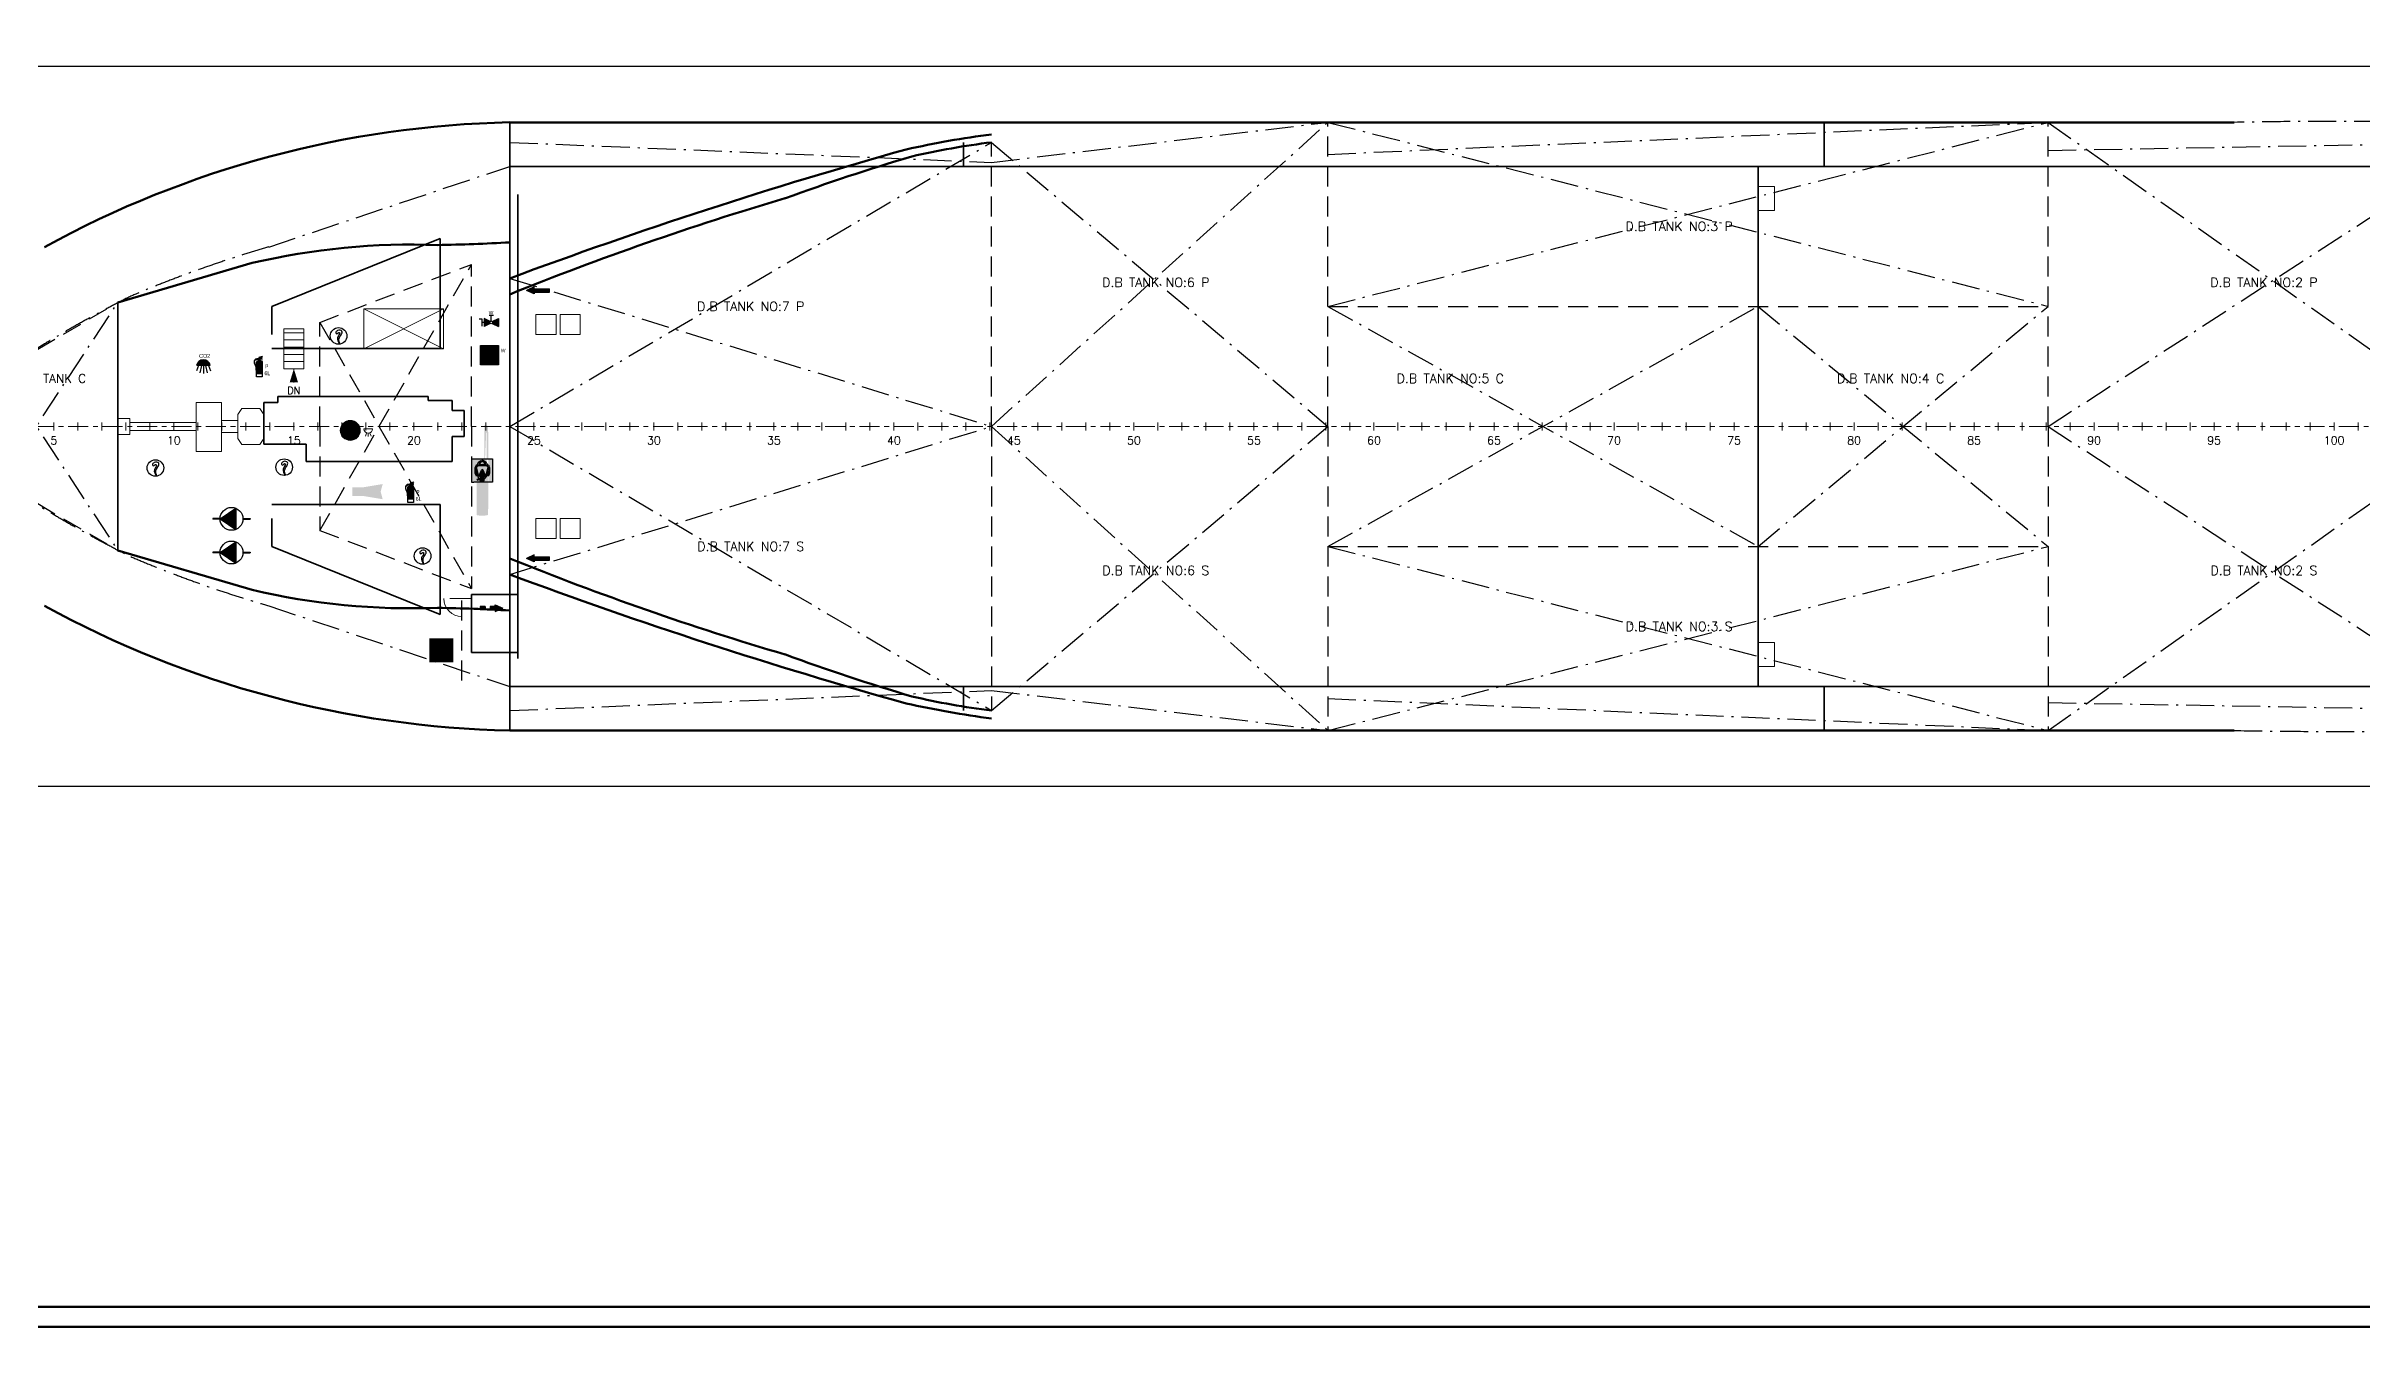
# Model space of a CAD drawing. Header units: millimetres. Extents: x -8500 to 134500, y -68500 to 34500.
# Drawn here: x 20812 to 78689, y -68500 to -36500 of the extents above; entities that cross this region are included whole.
import ezdxf
from ezdxf.enums import TextEntityAlignment as Align

# ---------------------------------------------------------------- set-up
doc = ezdxf.new("R2010")
doc.units = ezdxf.units.MM
for name, pattern in [('CENTER_S', [860, 500, -120, 120, -120]), ('DASHDOT_S', [1150, 700, -200, 50, -200]), ('DASHED_S', [750, 500, -250])]:
    doc.linetypes.add(name, pattern=pattern)
for name, color, linetype, lineweight in [('BORDER', 1, 'Continuous', 50), ('CENTER', 1, 'CENTER_S', 18), ('DASHDOT', 8, 'DASHDOT_S', 25), ('DASHED', 8, 'DASHED_S', 25), ('DETAIL', 9, 'Continuous', 13), ('DOOR', 4, 'Continuous', 18), ('FRAMES', 7, 'Continuous', 18), ('HULL', 7, 'Continuous', 50), ('STAIR', 6, 'Continuous', 18), ('STRUCT', 7, 'Continuous', 35), ('SYM-FF', 1, 'Continuous', 18), ('SYM-LSA', 3, 'Continuous', 18), ('TEXT', 7, 'Continuous', 18)]:
    doc.layers.add(name, color=color, linetype=linetype, lineweight=lineweight)
for name, color, linetype in [('dotted', 140, 'Continuous'), ('FIRE LINE', 1, 'Continuous'), ('HATCH', 1, 'Continuous'), ('INER2', 151, 'Continuous'), ('SYMBOL', 31, 'Continuous'), ('VENT', 210, 'Continuous')]:
    doc.layers.add(name, color=color, linetype=linetype)
doc.styles.add('ARIAL', font='arial.ttf')
doc.styles.add('ROMANS', font='romans.shx')
doc.styles.add('SHIP', font='arial.ttf')
picture_1 = doc.add_image_def('image8.png', size_in_pixel=(4875, 900))

# ---------------------------------------------------------------- blocks, each defined once
blk = doc.blocks.new('hyd')
at = {"layer": 'FIRE LINE'}
for color, points in [(1, [(1942.49, -4114.81), (1942.12, -4114.63), (1942.12, -4115.11), (1942.49, -4114.94, -0.219445), (1942.46, -4114.87, -0.219445)]), (80, [(1942.61, -4114.81, -0.219445), (1942.64, -4114.87, -0.219445), (1942.61, -4114.94), (1942.98, -4115.11), (1942.98, -4114.63)])]:
    blk.add_hatch(color=color, dxfattribs=at).paths.add_polyline_path(points)
at = {"layer": 'dotted', "color": 6}
for p, q in [((1941.82, -4114.65), (1941.99, -4114.65)), ((1941.99, -4114.65), (1941.99, -4115.1)), ((1942.12, -4114.63), (1942.12, -4115.11)), ((1942.49, -4114.81), (1942.12, -4114.63)), ((1942.42, -4114.43), (1942.69, -4114.43)), ((1942.55, -4114.78), (1942.55, -4114.43)), ((1942.61, -4114.81), (1942.98, -4114.63)), ((1942.98, -4114.63), (1942.98, -4115.11)), ((1942.11, -4114.87), (1941.99, -4114.87)), ((1942.49, -4114.94), (1942.12, -4115.11)), ((1942.61, -4114.94), (1942.98, -4115.11))]:
    blk.add_line(p, q, dxfattribs=at)
blk.add_circle((1942.55, -4114.87), 0.088, dxfattribs=at)
at = {"layer": 'dotted', "color": 6, "style": 'ARIAL'}
blk.add_text('W', height=0.212, dxfattribs=at).set_placement((1942.4, -4114.39))
blk = doc.blocks.new('FPR-WATER FIRE HYDRANT')
at = {"layer": 'VENT', "color": 2, "xscale": 0.45989954711139, "yscale": 0.45989954711139}
blk.add_blockref('hyd', (-893.308, 1892.371), dxfattribs=at)
blk = doc.blocks.new('box')
at = {"layer": 'VENT'}
h = blk.add_hatch(color=1, dxfattribs=at)
h.paths.add_polyline_path([(1943.16, -4115.6), (1942.09, -4115.6), (1942.09, -4116.56), (1943.16, -4116.56)])
h.paths.add_polyline_path([(1942.86, -4116.36, -0.360452), (1942.83, -4116.39), (1942.79, -4116.39), (1942.79, -4115.77), (1942.83, -4115.77, -0.374684), (1942.86, -4115.81), (1942.86, -4116.08), (1942.87, -4116.08, -1), (1942.94, -4116.08, -1), (1942.87, -4116.08), (1942.86, -4116.08)])
h.paths.add_polyline_path([(1942.73, -4116.27), (1942.73, -4115.86, -0.405451), (1942.79, -4115.86), (1942.79, -4116.27, -0.405451)])
h.paths.add_polyline_path([(1942.89, -4116.08, -1), (1942.93, -4116.08, -1)])
h.paths.add_polyline_path([(1942.73, -4116.27, -0.357785), (1942.66, -4116.27), (1942.66, -4115.86, -0.357785), (1942.73, -4115.86)])
h.paths.add_polyline_path([(1942.66, -4116.27, -0.357785), (1942.6, -4116.27), (1942.6, -4115.86, -0.357785), (1942.66, -4115.86)])
h.paths.add_polyline_path([(1942.59, -4116.27, -0.357785), (1942.53, -4116.27), (1942.53, -4115.86, -0.357785), (1942.59, -4115.86)])
h.paths.add_polyline_path([(1942.52, -4116.27, -0.357785), (1942.46, -4116.27), (1942.46, -4115.86, -0.357785), (1942.52, -4115.86)])
h.paths.add_polyline_path([(1942.45, -4116.47), (1942.39, -4116.47), (1942.39, -4115.86, -0.357785), (1942.45, -4115.86)])
h.paths.add_polyline_path([(1942.46, -4116.47), (1942.44, -4116.51), (1942.41, -4116.51), (1942.39, -4116.47)])
h.paths.add_polyline_path([(1942.39, -4116.39), (1942.35, -4116.39, -0.376553), (1942.32, -4116.35), (1942.32, -4115.81, -0.376553), (1942.35, -4115.77), (1942.39, -4115.77)])
blk.add_hatch(color=3, dxfattribs=at).paths.add_polyline_path([(1943.16, -4116.56), (1942.09, -4116.56), (1942.09, -4116.77), (1943.16, -4116.77)])
at = {"layer": 'dotted', "color": 6}
for p, q in [((1942.32, -4115.81), (1942.32, -4116.35)), ((1942.35, -4115.77), (1942.39, -4115.77)), ((1942.39, -4115.77), (1942.39, -4116.39)), ((1942.39, -4116.47), (1942.39, -4115.86)), ((1942.45, -4115.86), (1942.45, -4116.47)), ((1942.46, -4116.27), (1942.46, -4115.86)), ((1942.52, -4115.86), (1942.52, -4116.27)), ((1942.53, -4116.27), (1942.53, -4115.86)), ((1942.59, -4115.86), (1942.59, -4116.27)), ((1942.6, -4116.27), (1942.6, -4115.86)), ((1942.66, -4115.86), (1942.66, -4116.27)), ((1942.66, -4116.27), (1942.66, -4115.86)), ((1942.73, -4115.86), (1942.73, -4116.27)), ((1942.73, -4116.27), (1942.73, -4115.86)), ((1942.79, -4115.77), (1942.79, -4116.39)), ((1942.79, -4115.77), (1942.83, -4115.77)), ((1942.79, -4115.86), (1942.79, -4116.27)), ((1942.86, -4115.81), (1942.86, -4116.36)), ((1942.91, -4116.12), (1942.91, -4116.05)), ((1942.35, -4116.39), (1942.39, -4116.39)), ((1942.39, -4116.47), (1942.46, -4116.47)), ((1942.41, -4116.51), (1942.39, -4116.47)), ((1942.39, -4116.47), (1942.45, -4116.47)), ((1942.41, -4116.51), (1942.44, -4116.51)), ((1942.44, -4116.51), (1942.46, -4116.47)), ((1942.79, -4116.39), (1942.83, -4116.39)), ((1942.86, -4116.08), (1942.94, -4116.08))]:
    blk.add_line(p, q, dxfattribs=at)
for points in [[(1942.09, -4115.6), (1943.16, -4115.6), (1943.16, -4116.77), (1942.09, -4116.77)], [(1942.09, -4116.56), (1943.16, -4116.56), (1943.16, -4116.56), (1942.09, -4116.56)]]:
    blk.add_lwpolyline(points, close=True, dxfattribs=at)
for radius in [0.0356, 0.0187]:
    blk.add_circle((1942.91, -4116.08), radius, dxfattribs=at)
for centre, radius, start, end in [((1942.36, -4115.81), 0.0379, 95.977, 178.5131), ((1942.42, -4115.9), 0.0483, 50.6271, 129.3729), ((1942.49, -4115.9), 0.0483, 50.6271, 129.3729), ((1942.56, -4115.9), 0.0483, 50.6271, 129.3729), ((1942.63, -4115.9), 0.0483, 50.6271, 129.3729), ((1942.7, -4115.9), 0.0483, 50.6271, 129.3729), ((1942.76, -4115.89), 0.0393, 45.8464, 134.1536), ((1942.82, -4115.81), 0.0379, 1.4869, 84.023), ((1942.36, -4116.35), 0.0379, 181.4869, 264.023), ((1942.49, -4116.23), 0.0483, 230.6271, 309.3729), ((1942.56, -4116.23), 0.0483, 230.6271, 309.3729), ((1942.63, -4116.23), 0.0483, 230.6271, 309.3729), ((1942.7, -4116.23), 0.0483, 230.6271, 309.3729), ((1942.76, -4116.24), 0.0393, 225.8464, 314.1536), ((1942.82, -4116.35), 0.0379, 275.977, 358.5131)]:
    blk.add_arc(centre, radius, start, end, dxfattribs=at)
at = {"layer": 'dotted', "color": 6, "style": 'ARIAL'}
blk.add_text('W', height=0.212, dxfattribs=at).set_placement((1943.31, -4116.01))
blk = doc.blocks.new('FPR-FIRE BOX HOSE WITH NOZZLES')
at = {"layer": 'VENT', "color": 2, "xscale": 0.45989954711139, "yscale": 0.45989954711139}
blk.add_blockref('box', (-893.447, 1893.031), dxfattribs=at)
blk = doc.blocks.new('C0')
at = {"layer": 'HATCH'}
blk.add_hatch(color=253, dxfattribs=at).paths.add_polyline_path([(1941.97, -4087.55), (1942.78, -4087.55, 0.842142)])
at = {"layer": 'dotted', "color": 6}
for p, q in [((1942.07, -4087.55), (1941.96, -4087.87)), ((1942.78, -4087.55), (1941.97, -4087.55)), ((1942.25, -4087.55), (1942.15, -4088)), ((1942.37, -4087.55), (1942.37, -4088.03)), ((1942.5, -4087.55), (1942.6, -4088)), ((1942.68, -4087.55), (1942.79, -4087.87))]:
    blk.add_line(p, q, dxfattribs=at)
blk.add_arc((1942.37, -4087.62), 0.414, 9.7957, 170.2043, dxfattribs=at)
at = {"layer": 'dotted', "color": 6, "style": 'ARIAL'}
blk.add_text('CO2', height=0.233, dxfattribs=at).set_placement((1942.11, -4087.09))
blk = doc.blocks.new('FPR-SPACE PROTECTED BY CO2')
at = {"layer": 'VENT', "color": 6, "xscale": 0.45989954711139, "yscale": 0.45989954711139}
blk.add_blockref('C0', (-893.297, 1879.866), dxfattribs=at)
blk = doc.blocks.new('POW 6KG')
at = {"layer": 'SYMBOL'}
h = blk.add_hatch(color=1, dxfattribs=at)
edge = h.paths.add_edge_path()
edge.add_line((-2247.28, -963.92), (-2247.63, -963.92))
edge.add_line((-2247.63, -963.92), (-2247.63, -964.08))
edge.add_arc((-2248.47, -964.17), 0.837, 353.7735, 366.2265, ccw=False)
edge.add_line((-2247.63, -964.26), (-2247.63, -964.48))
edge.add_line((-2247.63, -964.48), (-2247.28, -964.48))
edge.add_line((-2247.28, -964.48), (-2247.28, -963.92))
h.paths.add_polyline_path([(-2247.28, -964.7), (-2247.63, -964.7)])
edge = h.paths.add_edge_path()
edge.add_arc((-2247.46, -963.86), 0.175, 90, 172.15)
edge.add_line((-2247.63, -963.84), (-2247.29, -963.84))
edge.add_arc((-2247.46, -963.86), 0.175, 7.85, 90)
h = blk.add_hatch(color=256, dxfattribs=at)
edge = h.paths.add_edge_path()
edge.add_line((-2247.42, -963.62), (-2247.3, -963.63))
edge.add_line((-2247.3, -963.63), (-2247.3, -963.62))
edge.add_line((-2247.3, -963.62), (-2247.42, -963.6))
edge.add_line((-2247.42, -963.6), (-2247.42, -963.56))
edge.add_line((-2247.42, -963.56), (-2247.28, -963.51))
edge.add_line((-2247.28, -963.51), (-2247.29, -963.48))
edge.add_line((-2247.29, -963.48), (-2247.5, -963.53))
edge.add_line((-2247.5, -963.53), (-2247.5, -963.61))
at = {"layer": 'dotted', "color": 6}
for points in [[(-2247.67, -964.3), (-2247.64, -964.3)], [(-2247.29, -963.92), (-2247.64, -963.92)], [(-2247.64, -964.48), (-2247.29, -964.48)], [(-2247.63, -963.84), (-2247.29, -963.84)], [(-2247.29, -963.48), (-2247.5, -963.53)], [(-2247.5, -963.53), (-2247.5, -963.61)], [(-2247.5, -963.64), (-2247.5, -963.69)], [(-2247.42, -963.56), (-2247.28, -963.51)], [(-2247.42, -963.59), (-2247.42, -963.56)], [(-2247.3, -963.62), (-2247.42, -963.59)], [(-2247.42, -963.62), (-2247.3, -963.63)], [(-2247.42, -963.69), (-2247.42, -963.62)], [(-2247.3, -963.63), (-2247.3, -963.62)], [(-2247.28, -963.51), (-2247.29, -963.48)]]:
    blk.add_lwpolyline(points, dxfattribs=at)
blk.add_lwpolyline([(-2247.29, -964.69), (-2247.64, -964.69), (-2247.64, -963.86, -0.414214), (-2247.46, -963.69), (-2247.46, -963.69, -0.414214), (-2247.29, -963.86)], format="xyb", close=True, dxfattribs=at)
blk.add_lwpolyline([(-2247.5, -963.69, -0.106872), (-2247.42, -963.69)], format="xyb", dxfattribs=at)
for points, knots in [([(-2247.5, -963.61), (-2247.51, -963.61), (-2247.53, -963.61), (-2247.57, -963.61), (-2247.6, -963.61), (-2247.65, -963.62), (-2247.68, -963.62), (-2247.71, -963.65), (-2247.72, -963.66), (-2247.74, -963.68), (-2247.75, -963.69), (-2247.77, -963.72), (-2247.78, -963.74), (-2247.78, -963.78), (-2247.78, -963.8), (-2247.78, -963.85), (-2247.77, -963.88), (-2247.75, -963.93), (-2247.74, -963.95), (-2247.72, -963.99), (-2247.71, -964), (-2247.7, -964.04), (-2247.69, -964.06), (-2247.68, -964.1), (-2247.68, -964.12), (-2247.67, -964.18), (-2247.67, -964.22), (-2247.67, -964.28), (-2247.67, -964.29), (-2247.67, -964.3)], [0.027104, 0.027104, 0.027104, 0.027104, 0.680846, 0.680846, 2.042538, 2.042538, 3.40423, 3.40423, 4.126415, 4.126415, 4.848601, 4.848601, 5.718136, 5.718136, 6.587672, 6.587672, 8.218711, 8.218711, 9.364028, 9.364028, 10.509345, 10.509345, 11.716642, 11.716642, 12.923939, 12.923939, 15.338534, 15.338534, 15.957922, 15.957922, 15.957922, 15.957922]), ([(-2247.64, -964.3), (-2247.64, -964.22), (-2247.64, -964.09), (-2247.72, -963.93), (-2247.78, -963.79), (-2247.69, -963.63), (-2247.57, -963.63), (-2247.5, -963.64)], [0, 0, 0, 0, 297.944458, 438.105277, 661.865253, 788.691466, 1028.865984, 1028.865984, 1028.865984, 1028.865984])]:
    blk.add_open_spline(points, degree=3, knots=knots, dxfattribs=at)
at = {"layer": 'dotted', "color": 6, "style": 'ARIAL'}
for s, p in [('6L', (-2247.16, -964.59)), ('p', (-2247.11, -964.11))]:
    blk.add_text(s, height=0.226, dxfattribs=at).set_placement(p)
blk = doc.blocks.new('FPR-FIRE EXTINGUISHER (POWDER)')
at = {"layer": 'dotted', "color": 51, "xscale": 0.45989954711139, "yscale": 0.45989954711139}
blk.add_blockref('POW 6KG', (1033.573, 443.384), dxfattribs=at)
blk = doc.blocks.new('SM')
at = {"layer": 'dotted', "color": 6}
blk.add_circle((1942.53, -4084.51), 0.497, dxfattribs=at)
blk.add_spline([(1942.62, -4085), (1942.56, -4084.66), (1942.68, -4084.44), (1942.73, -4084.23), (1942.62, -4084.16), (1942.46, -4084.19), (1942.36, -4084.32), (1942.41, -4084.38), (1942.5, -4084.32), (1942.58, -4084.3), (1942.58, -4084.38), (1942.47, -4084.62), (1942.59, -4085.01)], degree=3, dxfattribs=at)
blk = doc.blocks.new('FPR-SMOKE DETECTOR')
at = {"layer": 'VENT', "color": 6, "xscale": 0.45989954711139, "yscale": 0.45989954711139}
blk.add_blockref('SM', (-893.37, 1878.466), dxfattribs=at)
blk = doc.blocks.new('AUTO_FIRE_ALARM_SPACE')
at = {"true_color": 0xe1232d}
h = blk.add_hatch(color=7, dxfattribs=at)
h.dxf.hatch_style = 1
h.paths.add_polyline_path([(130, 0), (128, 33), (121, 65), (111, 96), (97, 125), (78, 152), (57, 177), (32, 198), (5, 217), (-24, 231), (-55, 241), (-87, 248), (-120, 250), (-153, 248), (-185, 241), (-216, 231), (-245, 217), (-272, 198), (-297, 177), (-318, 152), (-337, 125), (-351, 96), (-361, 65), (-368, 33), (-370, 0), (-368, -33), (-361, -65), (-351, -96), (-337, -125), (-318, -152), (-297, -177), (-272, -198), (-245, -217), (-216, -231), (-185, -241), (-153, -248), (-120, -250), (-87, -248), (-55, -241), (-24, -231), (5, -217), (32, -198), (57, -177), (78, -152), (97, -125), (111, -96), (121, -65), (128, -33)])
for p, q in [((220, 40), (440, 40)), ((290, -70), (260, -140)), ((330, -70), (330, -150)), ((370, -70), (400, -140))]:
    blk.add_line(p, q)
blk.add_circle((-120, 0), 250)
blk.add_arc((330, 40), 110, 180, 360)
at = {"style": 'SHIP'}
blk.add_text('FD', height=250, dxfattribs=at).set_placement((-120, 0), align=Align.MIDDLE_CENTER)
blk = doc.blocks.new('FP')
at = {"layer": 'HATCH'}
blk.add_hatch(color=256, dxfattribs=at).paths.add_polyline_path([(-2247.18, -968.69), (-2247.18, -969.97), (-2248.12, -969.33)])
h = blk.add_hatch(color=256, dxfattribs=at)
h.paths.add_polyline_path([(-2248.55, -969.31), (-2248.12, -969.31, 0.008016), (-2248.12, -969.33, 0.008016), (-2248.12, -969.35), (-2248.55, -969.35)])
h.paths.add_polyline_path([(-2246.75, -969.31), (-2246.32, -969.31), (-2246.32, -969.35), (-2246.75, -969.35, 0.008016), (-2246.75, -969.33, 0.008016)])
at = {"layer": 'dotted', "color": 6}
for p, q in [((-2248.12, -969.33), (-2247.18, -968.69)), ((-2247.18, -968.69), (-2247.18, -969.97)), ((-2248.12, -969.31), (-2248.55, -969.31)), ((-2248.55, -969.31), (-2248.55, -969.35)), ((-2248.12, -969.35), (-2248.55, -969.35)), ((-2248.12, -969.33), (-2247.18, -969.97)), ((-2246.75, -969.31), (-2246.32, -969.31)), ((-2246.75, -969.35), (-2246.32, -969.35))]:
    blk.add_line(p, q, dxfattribs=at)
blk.add_circle((-2247.43, -969.33), 0.687, dxfattribs=at)
at = {"layer": 'SYMBOL'}
blk.add_line((-2246.32, -969.31), (-2246.32, -969.35), dxfattribs=at)
blk = doc.blocks.new('FPR-MAIN FIRE PUMP')
at = {"layer": 'dotted', "color": 51, "xscale": 0.45989954711139, "yscale": 0.45989954711139}
blk.add_blockref('FP', (1033.594, 445.794), dxfattribs=at)
blk = doc.blocks.new('FIRE_ALARM_HORN')
at = {"true_color": 0xe1232d}
h = blk.add_hatch(color=7, dxfattribs=at)
h.dxf.hatch_style = 1
h.paths.add_polyline_path([(-380, -110), (-380, 110), (-100, 110), (380, 190), (330, 0), (380, -190), (-100, -110)])
blk = doc.blocks.new('MANUAL_CALL_POINT')
at = {"true_color": 0xe1232d}
h = blk.add_hatch(color=7, dxfattribs=at)
h.dxf.hatch_style = 1
h.paths.add_polyline_path([(-300, -300), (300, -300), (300, 300), (-300, 300)])
blk.add_line((0, 160), (0, -160))
blk.add_lwpolyline([(-90, -40), (90, -40), (90, 160), (-90, 160)], close=True)
blk = doc.blocks.new('SEG')
at = {"layer": 'INER2'}
h = blk.add_hatch(color=80, dxfattribs=at)
h.paths.add_polyline_path([(-2246.77, -924.43), (-2247.23, -924.23), (-2247.23, -924.33), (-2247.54, -924.33), (-2247.54, -924.53), (-2247.23, -924.53), (-2247.23, -924.64)])
h.paths.add_polyline_path([(-2248.14, -924.33), (-2248.14, -924.53), (-2247.83, -924.53), (-2247.83, -924.33)])
at = {"layer": 'dotted', "color": 6}
for p, q in [((-2248.14, -924.33), (-2248.14, -924.53)), ((-2247.83, -924.33), (-2248.14, -924.33)), ((-2247.83, -924.53), (-2248.14, -924.53)), ((-2247.83, -924.33), (-2247.83, -924.53)), ((-2247.23, -924.33), (-2247.54, -924.33)), ((-2247.54, -924.33), (-2247.54, -924.53)), ((-2247.23, -924.53), (-2247.54, -924.53)), ((-2247.23, -924.33), (-2247.23, -924.23)), ((-2247.23, -924.23), (-2246.77, -924.43)), ((-2247.23, -924.64), (-2246.77, -924.43)), ((-2247.23, -924.53), (-2247.23, -924.64))]:
    blk.add_line(p, q, dxfattribs=at)
blk = doc.blocks.new('FPR-SECONDARY MEANS OR ESCAPE')
at = {"layer": 'dotted', "color": 3, "xscale": 0.45989954711139, "yscale": 0.45989954711139}
blk.add_blockref('SEG', (1033.606, 425.146), dxfattribs=at)
blk = doc.blocks.new('EEB DEVICE')
h = blk.add_hatch(color=102)
h.paths.add_polyline_path([(-2246.73, -957.21), (-2247.99, -957.21), (-2247.99, -958.61), (-2247.85, -958.61), (-2246.87, -958.61), (-2246.73, -958.61)])
edge = h.paths.add_edge_path()
edge.add_arc((-2247.34, -959.09), 1.53, 282.7974, 283.439, ccw=False)
edge.add_arc((-2246.99, -957.66), 0.0636, 283.439, 336.9608, ccw=False)
edge.add_arc((-2247.58, -957.91), 0.701, 336.9608, 360, ccw=False)
edge.add_arc((-2247.58, -957.91), 0.701, 360, 383.0392, ccw=False)
edge.add_arc((-2246.99, -958.16), 0.0636, 23.0392, 76.561, ccw=False)
edge.add_arc((-2247.34, -956.73), 1.53, 76.561, 80.3432, ccw=False)
edge.add_arc((-2247.56, -958.02), 0.525, 24.4443, 51.1224, ccw=False)
edge.add_arc((-2247.24, -958.41), 0.0228, 51.1224, 129.7385, ccw=False)
at = {"layer": 'SYMBOL'}
h = blk.add_hatch(color=256, dxfattribs=at)
edge = h.paths.add_edge_path()
edge.add_arc((-2247.34, -956.73), 1.53, 80.3432, 85.3109, ccw=False)
edge.add_line((-2247.21, -958.26), (-2247.22, -958.3))
h = blk.add_hatch(color=256, dxfattribs=at)
h.paths.add_polyline_path([(-2247.5, -958.18, 0.028926), (-2247.34, -958.19, 0.028926), (-2247.17, -958.18), (-2247.29, -957.89, 0.666938), (-2247.38, -957.89)])
h.paths.add_polyline_path([(-2247.68, -957.7, 0.084667), (-2247.72, -957.91, 0.098986), (-2247.67, -958.15, 0.017455), (-2247.57, -958.17)])
h.paths.add_polyline_path([(-2246.95, -957.91, 0.084667), (-2246.99, -957.7), (-2247.1, -958.17, 0.017455), (-2247, -958.15, 0.098986)])
h = blk.add_hatch(color=256, dxfattribs=at)
edge = h.paths.add_edge_path()
edge.add_arc((-2247.67, -957.91), 0.745, 24.9546, 41.0689)
edge.add_arc((-2247.34, -957.61), 0.296, 40.2148, 72.7798)
edge.add_arc((-2247.25, -957.34), 0.0161, 72.7798, 239.3661)
edge.add_arc((-2247.38, -957.56), 0.235, 300.6339, 346.1202, ccw=False)
edge.add_arc((-2247.18, -957.51), 0.0236, 346.1202, 523.1967, ccw=False)
edge.add_arc((-2247.42, -957.58), 0.235, 16.8033, 57.7271)
edge.add_arc((-2247.28, -957.35), 0.0407, 122.2729, 180, ccw=False)
edge.add_line((-2247.32, -957.35), (-2247.32, -957.27))
edge.add_arc((-2247.33, -957.27), 0.0114, 0, 90)
edge.add_line((-2247.33, -957.26), (-2247.34, -957.26))
edge.add_arc((-2247.34, -957.27), 0.0114, 90, 180)
edge.add_line((-2247.35, -957.27), (-2247.35, -957.35))
edge.add_arc((-2247.4, -957.35), 0.0407, 360, 417.7271, ccw=False)
edge.add_arc((-2247.25, -957.58), 0.235, 122.2729, 163.1967)
edge.add_arc((-2247.5, -957.51), 0.0236, 16.8033, 193.8798, ccw=False)
edge.add_arc((-2247.29, -957.56), 0.235, 193.8798, 239.3661, ccw=False)
edge.add_arc((-2247.42, -957.34), 0.0161, 300.6339, 467.2202)
edge.add_arc((-2247.34, -957.61), 0.296, 107.2202, 139.7852)
edge.add_arc((-2247, -957.91), 0.745, 138.9311, 155.0454)
edge.add_arc((-2247.34, -959.09), 1.53, 257.2026, 270, ccw=False)
edge.add_arc((-2247.34, -959.09), 1.53, 270, 282.7974, ccw=False)
at = {"layer": 'dotted', "color": 6}
for p, q in [((-2247.99, -957.21), (-2246.73, -957.21)), ((-2247.99, -957.21), (-2247.99, -958.61)), ((-2247.57, -958.17), (-2247.68, -957.7)), ((-2247.35, -957.27), (-2247.35, -957.35)), ((-2247.34, -957.26), (-2247.33, -957.26)), ((-2247.32, -957.27), (-2247.32, -957.35)), ((-2247.1, -958.17), (-2246.99, -957.7)), ((-2246.73, -957.21), (-2246.73, -958.61)), ((-2247.99, -958.61), (-2247.85, -958.61)), ((-2246.87, -958.61), (-2247.85, -958.61)), ((-2247.5, -958.18), (-2247.38, -957.89)), ((-2247.47, -958.29), (-2247.47, -958.26)), ((-2247.47, -958.32), (-2247.47, -958.31)), ((-2247.47, -958.37), (-2247.47, -958.36)), ((-2247.47, -958.41), (-2247.47, -958.4)), ((-2247.17, -958.18), (-2247.29, -957.89)), ((-2247.23, -958.37), (-2247.22, -958.36)), ((-2247.23, -958.41), (-2247.23, -958.41)), ((-2247.22, -958.3), (-2247.21, -958.26)), ((-2247.22, -958.33), (-2247.22, -958.32)), ((-2246.73, -958.61), (-2246.87, -958.61))]:
    blk.add_line(p, q, dxfattribs=at)
for points in [[(-2247.73, -958.18, 0.237873), (-2247.69, -958.22, 0.058706), (-2247.33, -958.26, 0.058706), (-2246.98, -958.22, 0.237873), (-2246.93, -958.18, 0.100868), (-2246.88, -957.91, 0.100868), (-2246.93, -957.64, 0.237873), (-2246.98, -957.6, 0.058706), (-2247.33, -957.56, 0.058706), (-2247.69, -957.6, 0.237873), (-2247.73, -957.64, 0.100868), (-2247.79, -957.91, 0.100868)], [(-2247.67, -958.15, 0.0579), (-2247.33, -958.19, 0.0579), (-2247, -958.15, 0.098986), (-2246.95, -957.91, 0.098986), (-2247, -957.67, 0.0579), (-2247.33, -957.63, 0.0579), (-2247.67, -957.67, 0.098986), (-2247.72, -957.91, 0.098986)]]:
    blk.add_lwpolyline(points, format="xyb", close=True, dxfattribs=at)
for centre, radius, start, end in [((-2247, -957.91), 0.745, 138.9311, 155.0454), ((-2247.33, -957.61), 0.296, 107.2202, 139.7852), ((-2247.29, -957.56), 0.235, 120.6339, 166.1202), ((-2247.49, -957.51), 0.0236, 166.1202, 343.1967), ((-2247.25, -957.58), 0.235, 122.2729, 163.1967), ((-2247.42, -957.34), 0.0161, 300.6339, 107.2202), ((-2247.33, -957.91), 0.0506, 22.5984, 157.4016), ((-2247.39, -957.35), 0.0407, 302.2729, 0), ((-2247.34, -957.27), 0.0114, 90, 180), ((-2247.33, -957.27), 0.0114, 0, 90), ((-2247.27, -957.35), 0.0407, 180, 237.7271), ((-2247.42, -957.58), 0.235, 16.8033, 57.7271), ((-2247.25, -957.34), 0.0161, 72.7798, 239.3661), ((-2247.38, -957.56), 0.235, 13.8798, 59.3661), ((-2247.33, -957.61), 0.296, 40.2148, 72.7798), ((-2247.17, -957.51), 0.0236, 196.8033, 13.8798), ((-2247.67, -957.91), 0.745, 24.9546, 41.0689), ((-2247.63, -958.46), 0.0245, 131.4019, 303.6254), ((-2247.58, -958.62), 0.185, 80.8751, 110.2386), ((-2247.64, -958.45), 0.00886, 110.2386, 131.4019), ((-2246.91, -957.91), 0.787, 204.5094, 218.6737), ((-2247.51, -958.72), 0.252, 88.654, 113.1759), ((-2247.54, -958.41), 0.022, 260.8751, 38.6737), ((-2247.51, -958.4), 0.0639, 268.654, 318.3835), ((-2247.46, -958.31), 0.00504, 113.8279, 180.4862), ((-2247.46, -958.32), 0.00504, 180.4862, 294.7687), ((-2247.46, -958.36), 0.00504, 118.6274, 180.4862), ((-2247.46, -958.37), 0.00504, 180.4862, 300.1175), ((-2247.46, -958.4), 0.00504, 126.7251, 180.4862), ((-2247.46, -958.41), 0.00504, 180.4862, 309.4368), ((-2247.24, -958.42), 0.0228, 230.2615, 308.8776), ((-2247.24, -958.41), 0.00642, 230.1003, 352.2772), ((-2247.55, -958.02), 0.525, 308.8776, 335.5557), ((-2247.23, -958.33), 0.00504, 241.5522, 0), ((-2247.23, -958.36), 0.00504, 352.2772, 58.4878), ((-2247.23, -958.37), 0.00504, 237.2063, 352.2772), ((-2247.24, -958.41), 0.00504, 352.2772, 51.5145), ((-2247.23, -958.32), 0.00504, 0, 62.5298)]:
    blk.add_arc(centre, radius, start, end, dxfattribs=at)
blk.add_ellipse((-2247.35, -958.5), major_axis=(0.0818, 0), ratio=0.603752, dxfattribs=at)
for points, knots in [([(-2247.22, -958.3), (-2247.24, -958.28), (-2247.27, -958.28), (-2247.34, -958.27), (-2247.37, -958.27), (-2247.43, -958.28), (-2247.45, -958.28), (-2247.47, -958.29)], [7.148644, 7.148644, 7.148644, 7.148644, 7.583437, 7.583437, 8.173653, 8.173653, 8.461241, 8.461241, 8.461241, 8.461241]), ([(-2247.22, -958.32), (-2247.25, -958.3), (-2247.28, -958.29), (-2247.35, -958.28), (-2247.39, -958.29), (-2247.44, -958.3), (-2247.45, -958.3), (-2247.47, -958.31)], [7.146617, 7.146617, 7.146617, 7.146617, 7.643057, 7.643057, 8.27089, 8.27089, 8.485175, 8.485175, 8.485175, 8.485175]), ([(-2247.23, -958.36), (-2247.23, -958.36), (-2247.23, -958.36), (-2247.27, -958.34), (-2247.3, -958.33), (-2247.38, -958.32), (-2247.42, -958.33), (-2247.46, -958.35), (-2247.46, -958.35), (-2247.47, -958.35)], [7.053159, 7.053159, 7.053159, 7.053159, 7.073403, 7.073403, 7.78673, 7.78673, 8.500057, 8.500057, 8.587709, 8.587709, 8.587709, 8.587709]), ([(-2247.23, -958.4), (-2247.24, -958.39), (-2247.25, -958.39), (-2247.28, -958.37), (-2247.31, -958.37), (-2247.36, -958.36), (-2247.38, -958.36), (-2247.43, -958.38), (-2247.45, -958.38), (-2247.47, -958.4)], [6.93153, 6.93153, 6.93153, 6.93153, 7.164429, 7.164429, 7.705806, 7.705806, 8.247183, 8.247183, 8.740097, 8.740097, 8.740097, 8.740097]), ([(-2247.23, -958.34), (-2247.26, -958.32), (-2247.3, -958.31), (-2247.37, -958.3), (-2247.4, -958.31), (-2247.45, -958.32), (-2247.45, -958.33), (-2247.46, -958.33)], [7.123347, 7.123347, 7.123347, 7.123347, 7.712327, 7.712327, 8.383343, 8.383343, 8.507126, 8.507126, 8.507126, 8.507126]), ([(-2247.23, -958.38), (-2247.24, -958.37), (-2247.24, -958.37), (-2247.28, -958.35), (-2247.32, -958.34), (-2247.39, -958.34), (-2247.42, -958.35), (-2247.46, -958.37), (-2247.46, -958.37), (-2247.46, -958.37)], [7.029225, 7.029225, 7.029225, 7.029225, 7.115525, 7.115525, 7.847612, 7.847612, 8.579699, 8.579699, 8.618124, 8.618124, 8.618124, 8.618124]), ([(-2247.24, -958.42), (-2247.25, -958.41), (-2247.27, -958.4), (-2247.3, -958.39), (-2247.33, -958.38), (-2247.38, -958.38), (-2247.4, -958.39), (-2247.44, -958.4), (-2247.45, -958.41), (-2247.46, -958.42)], [6.909782, 6.909782, 6.909782, 6.909782, 7.254871, 7.254871, 7.870801, 7.870801, 8.486731, 8.486731, 8.789435, 8.789435, 8.789435, 8.789435]), ([(-2247.25, -958.43), (-2247.26, -958.42), (-2247.28, -958.42), (-2247.31, -958.4), (-2247.33, -958.4), (-2247.38, -958.4), (-2247.4, -958.41), (-2247.44, -958.42), (-2247.45, -958.43), (-2247.46, -958.44)], [6.913286, 6.913286, 6.913286, 6.913286, 7.277458, 7.277458, 7.904956, 7.904956, 8.543937, 8.543937, 8.927274, 8.927274, 8.927274, 8.927274]), ([(-2247.24, -958.5), (-2247.24, -958.49), (-2247.24, -958.47), (-2247.26, -958.45), (-2247.27, -958.45), (-2247.3, -958.43), (-2247.33, -958.42), (-2247.39, -958.42), (-2247.42, -958.43), (-2247.45, -958.46), (-2247.46, -958.47), (-2247.46, -958.51), (-2247.46, -958.52), (-2247.44, -958.55), (-2247.43, -958.56), (-2247.38, -958.58), (-2247.35, -958.58), (-2247.3, -958.57), (-2247.28, -958.56), (-2247.25, -958.53), (-2247.24, -958.52), (-2247.24, -958.5)], [0, 0, 0, 0, 0.379825, 0.379825, 0.75965, 0.75965, 1.645797, 1.645797, 2.531943, 2.531943, 3.045577, 3.045577, 3.559212, 3.559212, 4.072846, 4.072846, 5.060809, 5.060809, 5.725486, 5.725486, 6.283185, 6.283185, 6.283185, 6.283185])]:
    blk.add_open_spline(points, degree=3, knots=knots, dxfattribs=at)
blk = doc.blocks.new('FPR-EMERGENCY ESCAPE B.DEVICE')
at = {"layer": 'dotted', "color": 51, "xscale": 0.45989954711139, "yscale": 0.45989954711139}
blk.add_blockref('EEB DEVICE', (1033.56, 440.541), dxfattribs=at)
blk = doc.blocks.new('arro')
at = {"layer": 'INER2'}
blk.add_hatch(color=80, dxfattribs=at).paths.add_polyline_path([(1721.96, -4085.06), (1721.96, -4085.16), (1721.04, -4085.16), (1721.04, -4085.36), (1721.96, -4085.36), (1721.96, -4085.47), (1722.41, -4085.26)])
at = {"layer": 'dotted', "color": 6}
for p, q in [((1721.96, -4085.16), (1721.04, -4085.16)), ((1721.04, -4085.16), (1721.04, -4085.36)), ((1721.96, -4085.36), (1721.04, -4085.36)), ((1721.96, -4085.16), (1721.96, -4085.06)), ((1721.96, -4085.06), (1722.41, -4085.26)), ((1721.96, -4085.47), (1722.41, -4085.26)), ((1721.96, -4085.36), (1721.96, -4085.47))]:
    blk.add_line(p, q, dxfattribs=at)
blk = doc.blocks.new('FPR-PRIMARY MEANS OF ESCAPE')
at = {"layer": 'VENT', "color": 1, "xscale": 0.45989954711139, "yscale": 0.45989954711139}
blk.add_blockref('arro', (-791.822, 1878.81), dxfattribs=at)

msp = doc.modelspace()

# ---------------------------------------------------------------- hatches: boundary and pattern name
at = {"layer": 'STAIR'}
h = msp.add_hatch(color=7, dxfattribs=at)
h.dxf.hatch_style = 1
h.paths.add_polyline_path([(27000, -44560), (26897, -44894), (27103, -44894)])

# ---------------------------------------------------------------- linework, layer by layer
at = {"layer": 'BORDER'}
for points in [[(-8500, -68500), (134500, -68500), (134500, 34500), (-8500, 34500)], [(-8000, -68000), (134000, -68000), (134000, 34000), (-8000, 34000)]]:
    msp.add_lwpolyline(points, close=True, dxfattribs=at)
at = {"layer": 'CENTER'}
msp.add_line((16200, -46000), (106200, -46000), dxfattribs=at)
at = {"layer": 'DASHDOT'}
for p, q in [((44440, -46000), (52850, -38400)), ((44440, -39400), (52850, -38400)), ((52850, -43000), (70850, -38400)), ((52850, -38400), (70850, -43000)), ((52850, -39200), (70850, -38400)), ((70850, -38400), (81640, -46000)), ((32400, -46000), (44440, -38900)), ((32400, -38900), (44440, -39400)), ((44440, -38900), (52850, -46000)), ((70850, -39100), (87477, -38800)), ((70850, -46000), (81640, -39000)), ((26373, -41516), (32400, -39500)), ((32400, -42300), (44440, -46000)), ((20100, -46700), (22600, -42900)), ((52850, -43000), (63600, -49000)), ((52850, -49000), (63600, -43000)), ((63600, -43000), (70850, -49000)), ((63600, -49000), (70850, -43000)), ((20100, -45300), (22600, -49100)), ((32400, -49700), (44440, -46000)), ((32400, -46000), (44440, -53100)), ((44440, -46000), (52850, -53600)), ((44440, -53100), (52850, -46000)), ((70850, -53600), (81640, -46000)), ((70850, -46000), (81640, -53000)), ((52850, -49000), (70850, -53600)), ((52850, -53600), (70850, -49000)), ((26373, -50484), (32400, -52500)), ((32400, -53100), (44440, -52600)), ((44440, -52600), (52850, -53600)), ((52850, -52800), (70850, -53600)), ((70850, -52900), (87477, -53200))]:
    msp.add_line(p, q, dxfattribs=at)
for centre, radius, start, end in [((78085, -183522), 145145, 86.83434, 91.02056), ((34970, -71085), 30794, 106.21131, 113.03388), ((37038, -70812), 31416, 116.7023, 122.95208), ((37038, -21188), 31416, 237.04792, 243.2977), ((34970, -20915), 30794, 246.96612, 253.78869), ((78085, 91522), 145145, 268.97944, 273.16566)]:
    msp.add_arc(centre, radius, start, end, dxfattribs=at)
at = {"layer": 'DASHED'}
for p, q in [((52850, -46000), (52850, -38400)), ((70850, -46000), (70850, -38400)), ((44440, -46000), (44440, -38900)), ((27650, -43400), (31440, -41950)), ((27650, -48600), (31440, -41950)), ((31440, -46000), (31440, -41950)), ((19950, -44450), (22600, -42900)), ((27650, -43400), (31440, -50050)), ((27650, -46000), (27650, -43400)), ((52850, -43000), (70850, -43000)), ((27650, -46000), (27650, -48600)), ((31440, -46000), (31440, -50050)), ((44440, -46000), (44440, -53100)), ((52850, -46000), (52850, -53600)), ((70850, -46000), (70850, -53600)), ((19950, -47550), (22600, -49100)), ((27650, -48600), (31440, -50050)), ((52850, -49000), (70850, -49000)), ((31200, -52350), (31200, -50200))]:
    msp.add_line(p, q, dxfattribs=at)
at = {"layer": 'DETAIL'}
for p, q in [((64014, -40000), (63600, -40000)), ((63600, -40000), (63600, -40600)), ((64014, -40600), (64014, -40000)), ((63600, -40600), (64014, -40600)), ((30744, -43060), (28750, -43060)), ((28750, -43060), (28750, -44060)), ((28750, -44060), (30744, -43060)), ((28750, -43060), (30744, -44060)), ((30744, -44060), (30744, -43060)), ((33554, -43200), (33052, -43200)), ((33052, -43200), (33052, -43700)), ((33554, -43700), (33554, -43200)), ((34156, -43200), (33654, -43200)), ((33654, -43200), (33654, -43700)), ((34156, -43700), (34156, -43200)), ((33052, -43700), (33554, -43700)), ((33654, -43700), (34156, -43700)), ((28750, -44060), (30744, -44060)), ((25190, -45400), (24560, -45400)), ((24560, -45400), (24560, -46625)), ((25190, -46625), (25190, -45400)), ((25700, -45550), (25600, -45700)), ((25600, -45700), (25600, -46300)), ((26150, -45550), (25700, -45550)), ((26250, -45700), (26150, -45550)), ((26250, -46300), (26250, -45700)), ((22900, -45800), (22600, -45800)), ((22600, -45800), (22600, -46200)), ((22600, -46200), (22900, -46200)), ((22900, -46200), (22900, -45800)), ((22900, -45900), (24560, -45900)), ((22900, -46100), (24560, -46100)), ((25600, -45850), (25190, -45850)), ((25190, -45850), (25190, -46150)), ((25190, -46150), (25600, -46150)), ((25600, -46150), (25600, -45850)), ((25600, -46300), (25700, -46450)), ((26150, -46450), (26250, -46300)), ((26450, -46000), (26450, -46000)), ((26450, -46000), (26450, -46000)), ((24560, -46625), (25190, -46625)), ((25700, -46450), (26150, -46450)), ((33052, -48300), (33554, -48300)), ((33052, -48800), (33052, -48300)), ((33554, -48300), (33554, -48800)), ((33654, -48300), (34156, -48300)), ((33654, -48800), (33654, -48300)), ((34156, -48300), (34156, -48800)), ((33554, -48800), (33052, -48800)), ((34156, -48800), (33654, -48800)), ((63600, -51400), (64014, -51400)), ((63600, -52000), (63600, -51400)), ((64014, -51400), (64014, -52000)), ((64014, -52000), (63600, -52000))]:
    msp.add_line(p, q, dxfattribs=at)
at = {"layer": 'DOOR'}
msp.add_line((31440, -50300), (30900, -50300), dxfattribs=at)
msp.add_arc((31200, -50300), 450, 180, 270, dxfattribs=at)
at = {"layer": 'FRAMES'}
for p, q in [((21000, -46100), (21000, -45900)), ((21600, -46100), (21600, -45900)), ((22200, -46100), (22200, -45900)), ((22800, -46100), (22800, -45900)), ((23400, -46100), (23400, -45900)), ((24000, -46100), (24000, -45900)), ((24600, -46100), (24600, -45900)), ((25200, -46100), (25200, -45900)), ((25800, -46100), (25800, -45900)), ((26400, -46100), (26400, -45900)), ((27000, -46100), (27000, -45900)), ((27600, -46100), (27600, -45900)), ((28200, -46100), (28200, -45900)), ((28800, -46100), (28800, -45900)), ((29400, -46100), (29400, -45900)), ((30000, -46100), (30000, -45900)), ((30600, -46100), (30600, -45900)), ((31200, -46100), (31200, -45900)), ((31800, -46100), (31800, -45900)), ((32400, -46100), (32400, -45900)), ((33000, -46100), (33000, -45900)), ((33600, -46100), (33600, -45900)), ((34200, -46100), (34200, -45900)), ((34800, -46100), (34800, -45900)), ((35400, -46100), (35400, -45900)), ((36000, -46100), (36000, -45900)), ((36600, -46100), (36600, -45900)), ((37200, -46100), (37200, -45900)), ((37800, -46100), (37800, -45900)), ((38400, -46100), (38400, -45900)), ((39000, -46100), (39000, -45900)), ((39600, -46100), (39600, -45900)), ((40200, -46100), (40200, -45900)), ((40800, -46100), (40800, -45900)), ((41400, -46100), (41400, -45900)), ((42000, -46100), (42000, -45900)), ((42600, -46100), (42600, -45900)), ((43200, -46100), (43200, -45900)), ((43800, -46100), (43800, -45900)), ((44400, -46100), (44400, -45900)), ((45000, -46100), (45000, -45900)), ((45600, -46100), (45600, -45900)), ((46200, -46100), (46200, -45900)), ((46800, -46100), (46800, -45900)), ((47400, -46100), (47400, -45900)), ((48000, -46100), (48000, -45900)), ((48600, -46100), (48600, -45900)), ((49200, -46100), (49200, -45900)), ((49800, -46100), (49800, -45900)), ((50400, -46100), (50400, -45900)), ((51000, -46100), (51000, -45900)), ((51600, -46100), (51600, -45900)), ((52200, -46100), (52200, -45900)), ((52800, -46100), (52800, -45900)), ((53400, -46100), (53400, -45900)), ((54000, -46100), (54000, -45900)), ((54600, -46100), (54600, -45900)), ((55200, -46100), (55200, -45900)), ((55800, -46100), (55800, -45900)), ((56400, -46100), (56400, -45900)), ((57000, -46100), (57000, -45900)), ((57600, -46100), (57600, -45900)), ((58200, -46100), (58200, -45900)), ((58800, -46100), (58800, -45900)), ((59400, -46100), (59400, -45900)), ((60000, -46100), (60000, -45900)), ((60600, -46100), (60600, -45900)), ((61200, -46100), (61200, -45900)), ((61800, -46100), (61800, -45900)), ((62400, -46100), (62400, -45900)), ((63000, -46100), (63000, -45900)), ((63600, -46100), (63600, -45900)), ((64200, -46100), (64200, -45900)), ((64800, -46100), (64800, -45900)), ((65400, -46100), (65400, -45900)), ((66000, -46100), (66000, -45900)), ((66600, -46100), (66600, -45900)), ((67200, -46100), (67200, -45900)), ((67800, -46100), (67800, -45900)), ((68400, -46100), (68400, -45900)), ((69000, -46100), (69000, -45900)), ((69600, -46100), (69600, -45900)), ((70200, -46100), (70200, -45900)), ((70800, -46100), (70800, -45900)), ((71400, -46100), (71400, -45900)), ((72000, -46100), (72000, -45900)), ((72600, -46100), (72600, -45900)), ((73200, -46100), (73200, -45900)), ((73800, -46100), (73800, -45900)), ((74400, -46100), (74400, -45900)), ((75000, -46100), (75000, -45900)), ((75600, -46100), (75600, -45900)), ((76200, -46100), (76200, -45900)), ((76800, -46100), (76800, -45900)), ((77400, -46100), (77400, -45900)), ((78000, -46100), (78000, -45900)), ((78600, -46100), (78600, -45900))]:
    msp.add_line(p, q, dxfattribs=at)
at = {"layer": 'HULL'}
for p, q in [((32400, -38400), (75500, -38400)), ((22600, -42900), (25958, -41915)), ((22600, -49100), (25958, -50085)), ((32400, -53600), (75460, -53600)), ((32400, -53600), (75500, -53600))]:
    msp.add_line(p, q, dxfattribs=at)
for centre, radius, start, end in [((32933, -63648), 25254, 91.20853, 118.79056), ((47440, -61889), 23382, 97.37235, 102.68495), ((75872, -159092), 124621, 105.62553, 110.4162), ((57038, -88718), 51572, 106.43047, 110.13462), ((46826, -58209), 19456, 97.04541, 102.9971), ((60329, -111670), 74410, 106.42801, 112.0456), ((29949, -58957), 17503, 87.88696, 103.18151), ((29767, 5996), 47469, 270.99911, 273.17983), ((60329, 19670), 74410, 247.9544, 253.57199), ((75872, 67092), 124621, 249.5838, 254.37447), ((29949, -33043), 17503, 256.81849, 272.11304), ((32933, -28352), 25254, 241.20944, 268.79147), ((29767, -97996), 47469, 86.82017, 89.00089), ((57038, -3282), 51572, 249.86538, 253.56953), ((47440, -30111), 23382, 257.31505, 262.62765), ((46826, -33791), 19456, 257.0029, 262.95459)]:
    msp.add_arc(centre, radius, start, end, dxfattribs=at)
at = {"layer": 'STAIR'}
for p, q in [((27250, -43560), (26750, -43560)), ((26750, -43560), (26750, -44560)), ((26750, -43660), (27250, -43660)), ((26750, -43840), (27250, -43840)), ((27250, -44560), (27250, -43560)), ((26750, -44020), (27250, -44020)), ((26750, -44200), (27250, -44200)), ((26750, -44380), (27250, -44380)), ((26750, -44560), (27250, -44560)), ((27000, -44900), (27000, -44560))]:
    msp.add_line(p, q, dxfattribs=at)
at = {"layer": 'STRUCT'}
for p, q in [((32400, -46000), (32400, -38400)), ((65257, -39500), (65257, -38400)), ((43738, -39500), (43738, -38900)), ((32400, -39500), (81640, -39500)), ((63600, -46000), (63600, -39500)), ((32601, -46000), (32601, -40200)), ((26450, -43000), (30660, -41300)), ((30660, -41300), (30660, -44050)), ((22600, -46000), (22600, -42900)), ((26450, -43700), (26450, -43000)), ((30660, -44050), (26450, -44050)), ((26250, -46440), (26250, -45400)), ((26250, -45400), (26600, -45400)), ((26600, -45400), (26600, -45250)), ((26600, -45250), (30360, -45250)), ((30360, -45250), (30360, -45350)), ((30360, -45350), (30960, -45350)), ((30960, -45350), (30960, -45600)), ((30960, -45600), (31260, -45600)), ((31260, -45600), (31260, -46250)), ((22600, -46000), (22600, -49100)), ((31260, -46250), (30960, -46250)), ((30960, -46250), (30960, -46880)), ((32400, -46000), (32400, -53600)), ((32601, -46000), (32601, -51800)), ((63600, -46000), (63600, -52500)), ((27310, -46440), (26250, -46440)), ((27310, -46880), (27310, -46440)), ((30960, -46880), (27310, -46880)), ((30660, -47950), (26450, -47950)), ((30660, -50700), (30660, -47950)), ((26450, -48300), (26450, -49000)), ((26450, -49000), (30660, -50700)), ((31440, -50200), (32601, -50200)), ((32601, -50200), (31440, -50200)), ((31440, -50200), (31440, -51650)), ((32601, -51650), (32601, -50200)), ((31440, -51650), (32601, -51650)), ((32400, -52500), (81640, -52500)), ((43738, -52500), (43738, -53100)), ((65257, -52500), (65257, -53600))]:
    msp.add_line(p, q, dxfattribs=at)

# ---------------------------------------------------------------- block references
at = {"layer": 'SYM-FF', "xscale": 906.54, "yscale": 906.54}
for name, p in [('FPR-WATER FIRE HYDRANT', (31870, -43350)), ('FPR-SMOKE DETECTOR', (28120, -43740)), ('FPR-FIRE BOX HOSE WITH NOZZLES', (31920, -44220)), ('FPR-SPACE PROTECTED BY CO2', (24740, -44480)), ('FPR-FIRE EXTINGUISHER (POWDER)', (26170, -44510)), ('FPR-SMOKE DETECTOR', (23540, -47040)), ('FPR-SMOKE DETECTOR', (26760, -47020)), ('FPR-FIRE EXTINGUISHER (POWDER)', (29950, -47650)), ('FPR-MAIN FIRE PUMP', (25440, -48310)), ('FPR-MAIN FIRE PUMP', (25440, -49150)), ('FPR-SMOKE DETECTOR', (30220, -49240))]:
    msp.add_blockref(name, p, dxfattribs=at)
at = {"layer": 'SYM-FF'}
for name, p in [('AUTO_FIRE_ALARM_SPACE', (28530, -46100)), ('FIRE_ALARM_HORN', (28840, -47630)), ('MANUAL_CALL_POINT', (30690, -51600))]:
    msp.add_blockref(name, p, dxfattribs=at)
at = {"layer": 'SYM-LSA', "xscale": 906.54, "yscale": 906.54, "rotation": 180}
for p in [(33100, -42600), (33100, -49300)]:
    msp.add_blockref('FPR-PRIMARY MEANS OF ESCAPE', p, dxfattribs=at)
at = {"layer": 'SYM-LSA', "xscale": 906.54, "yscale": 906.54}
for name, p in [('FPR-EMERGENCY ESCAPE B.DEVICE', (31700, -47100)), ('FPR-SECONDARY MEANS OR ESCAPE', (31940, -50540))]:
    msp.add_blockref(name, p, dxfattribs=at)

# ---------------------------------------------------------------- texts
at = {"layer": 'FRAMES', "style": 'ROMANS'}
for s, p in [('5', (21000, -46350)), ('10', (24000, -46350)), ('15', (27000, -46350)), ('20', (30000, -46350)), ('25', (33000, -46350)), ('30', (36000, -46350)), ('35', (39000, -46350)), ('40', (42000, -46350)), ('45', (45000, -46350)), ('50', (48000, -46350)), ('55', (51000, -46350)), ('60', (54000, -46350)), ('65', (57000, -46350)), ('70', (60000, -46350)), ('75', (63000, -46350)), ('80', (66000, -46350)), ('85', (69000, -46350)), ('90', (72000, -46350)), ('95', (75000, -46350)), ('100', (78000, -46350))]:
    msp.add_text(s, height=200, dxfattribs=at).set_placement(p, align=Align.MIDDLE_CENTER)
at = {"layer": 'TEXT', "style": 'ROMANS'}
for s, height, p in [('D.B TANK NO:3 P', 230, (61628, -41000)), ('D.B TANK NO:6 P', 230, (48545, -42400)), ('D.B TANK NO:2 P', 230, (76245, -42400)), ('D.B TANK NO:7 P', 230, (38420, -43000)), ('AFT PEAK TANK C', 220, (20500, -44800)), ('DN', 180, (27000, -45100)), ('D.B TANK NO:5 C', 230, (55907, -44800)), ('D.B TANK NO:4 C', 230, (66914, -44800)), ('D.B TANK NO:7 S', 230, (38420, -49000)), ('D.B TANK NO:6 S', 230, (48545, -49600)), ('D.B TANK NO:2 S', 230, (76245, -49600)), ('D.B TANK NO:3 S', 230, (61628, -51000))]:
    msp.add_text(s, height=height, dxfattribs=at).set_placement(p, align=Align.MIDDLE_CENTER)

# ---------------------------------------------------------------- pictures from other files: only their frames are drawn
at = {"layer": '0-REFERENCE-IMAGE'}
image = msp.add_image(picture_1, insert=(13000, -55000), size_in_units=(97500, 18000), dxfattribs=dict(at, fade=50))

doc.saveas('drawing.dxf')
